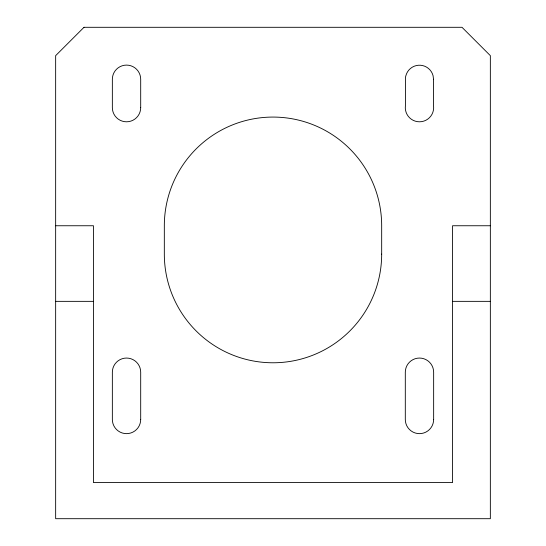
<?xml version="1.0" encoding="UTF-8"?>
<svg xmlns="http://www.w3.org/2000/svg" width="546" height="546" viewBox="0 0 546 546"><rect width="100%" height="100%" fill="white"/><g stroke="black" fill="none" stroke-linecap="round" stroke-linejoin="round"><path stroke-width="0.82" d="M55.651 225.751L93.448 225.751L93.448 482.582L452.552 482.582L452.552 225.751L490.349 225.751M55.651 301.351L93.448 301.351M452.552 301.351L490.349 301.351M433.538 79.272L433.524 105.719A14.176 14.176 0 0 1 419.526 121.799A14.176 14.176 0 0 1 405.412 105.828L405.412 77.477L405.896 75.635A14.06 14.06 0 0 1 433.06 75.635L433.538 79.272M84.002 27.3L55.651 55.651L55.651 518.7L490.349 518.7L490.349 55.651L461.998 27.3L84.002 27.3M433.647 419.478L433.647 372.222A14.176 14.176 0 0 0 419.478 358.053A14.176 14.176 0 0 0 405.303 372.222L405.303 419.478A14.176 14.176 0 0 0 419.478 433.647A14.176 14.176 0 0 0 433.647 419.478M381.674 254.102L381.674 225.751A108.674 108.674 0 0 0 273 117.076A108.674 108.674 0 0 0 164.326 225.751L164.326 254.102A108.674 108.674 0 0 0 273 362.776A108.674 108.674 0 0 0 381.674 254.102M140.697 107.623L140.697 79.272A14.176 14.176 0 0 0 126.522 65.097A14.176 14.176 0 0 0 112.353 79.272L112.353 107.623A14.176 14.176 0 0 0 126.522 121.799A14.176 14.176 0 0 0 140.697 107.623M140.697 419.478L140.697 372.222A14.176 14.176 0 0 0 126.522 358.053A14.176 14.176 0 0 0 112.353 372.222L112.353 419.478A14.176 14.176 0 0 0 126.522 433.647A14.176 14.176 0 0 0 140.697 419.478"/></g></svg>
